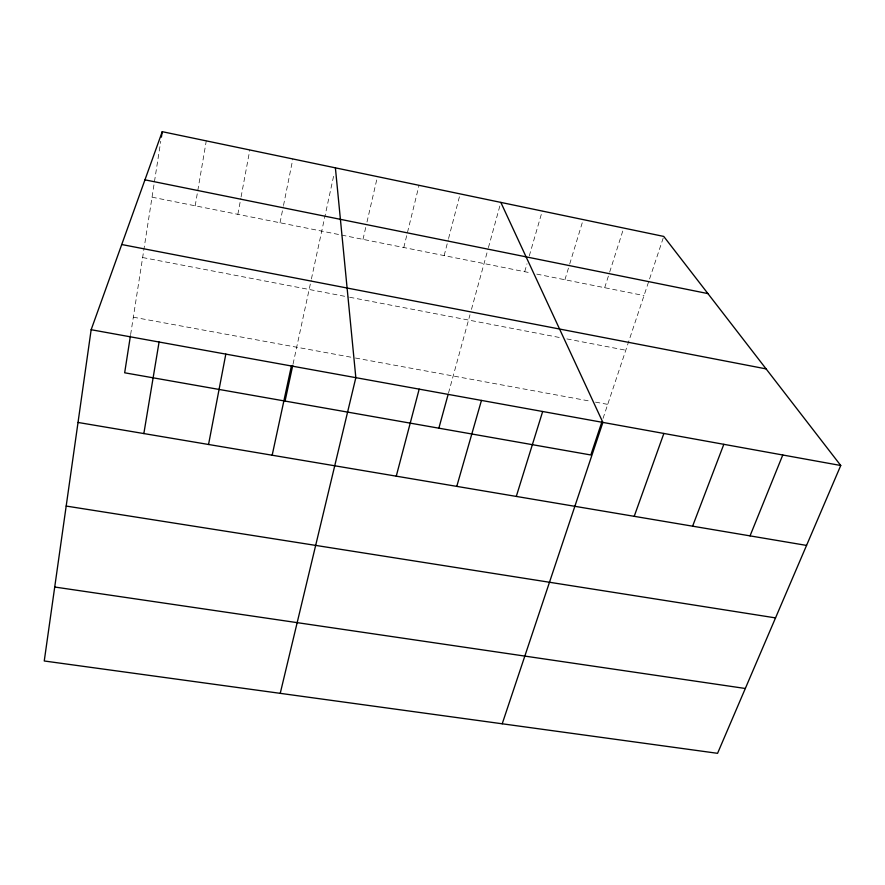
<?xml version="1.0" encoding="UTF-8"?>
<svg xmlns="http://www.w3.org/2000/svg" width="885" height="885" viewBox="0 0 885 885"><rect width="100%" height="100%" fill="white"/><g stroke="black" fill="none" stroke-linecap="round" stroke-linejoin="round"><path stroke-width="0.66" stroke-dasharray="4.42 3.32" d="M130.626 334.574L160.76 141.224M195.187 205.807L206.282 140.881M237.844 214.336L240.842 198.24M241.085 196.901L249.813 149.963M280.025 222.766L283.233 206.813M283.499 205.486L292.846 158.957M293.057 364.045L311.133 280.291M311.409 278.974L334.231 173.228M362.994 239.359L365.759 227.345M366.987 222.013L377.452 176.624M403.781 247.523L419.048 185.319M444.137 255.588L448.23 239.846M448.562 238.53L460.167 193.903M448.485 393.106L470.001 314.728M471.462 309.396L488.055 248.939M488.42 247.612L500.833 202.399M524.705 271.706L526.995 263.796M529.285 255.887L542.262 211.05M564.918 279.748L569.298 265.367M569.697 264.062L583.215 219.602M604.687 287.702L609.234 273.443M609.654 272.149L623.704 228.064M603.039 418.428L663.75 236.428M133.336 317.195L354.066 357.761M355.427 358.016L590.074 401.137M595.505 402.133L607.73 404.379M142.629 257.535L348.292 296.984M349.641 297.249L561.499 337.882M566.898 338.922L625.795 350.217M152.043 197.178L340.371 234.835M341.698 235.1L531.409 273.045M536.775 274.118L644.026 295.568"/><path stroke-width="1.33" d="M91.155 329.718L44.25 660.984L717.569 753.323L840.75 465.499L663.75 236.428L162.243 131.677L91.155 329.718L840.75 465.499M130.416 335.913L124.663 372.795L590.848 454.978L601.767 422.256M161.391 137.131L162.243 131.677M143.846 433.573L159.079 342.019M208.55 444.491L225.819 354.111M272.171 455.222L291.397 365.992M285.058 401.071L292.769 365.35M280.235 693.342L355.836 377.663L335.393 167.84M396.259 476.163L419.18 389.135M438.86 428.185L448.131 394.422M456.771 486.374L481.451 400.418M516.287 496.43L542.671 411.503M502.215 723.786L602.873 422.41L500.833 202.399M634.213 516.331L663.861 433.462M692.601 526.177L723.819 444.325M750.038 535.879L782.771 455.001M54.726 587.02L745.325 688.486M66.187 506.065L775.525 617.896M78.024 422.455L806.556 545.414M121.732 244.525L766.1 368.89M144.952 179.832L707.923 293.599"/></g></svg>
